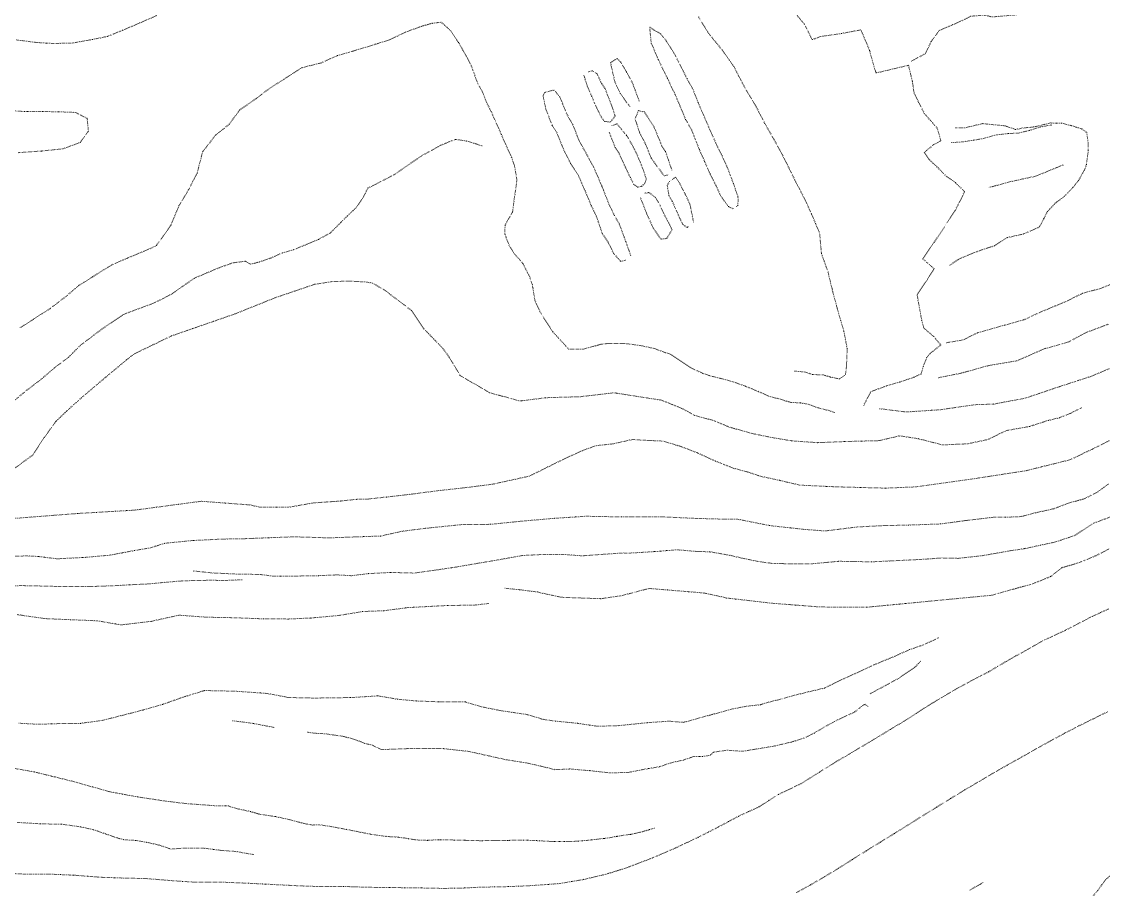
# Model space of a CAD drawing. Extents: x 682410 to 689460, y 7661803 to 7669124.
# Drawn here: x 686009.6 to 686323.7, y 7665543 to 7665794.9 of the extents above; entities that cross this region are included whole.
import ezdxf

# ---------------------------------------------------------------- set-up
doc = ezdxf.new("R2010")
doc.units = 0
doc.header["$MEASUREMENT"] = 0
doc.linetypes.add('DOT', pattern=[0.25, 0, -0.25])
doc.layers.add('02 TOE_Line', color=1, linetype='DOT', lineweight=20)

msp = doc.modelspace()

# ---------------------------------------------------------------- linework, layer by layer
at = {"layer": '02 TOE_Line'}
for points in [[(686254.09, 7665683.51, 4000.14), (686256.21, 7665687.5, 3999.63), (686260.68, 7665689.13, 3996.78), (686264.55, 7665690.27, 3994.17), (686268.77, 7665691.7, 3991.35), (686270.78, 7665692.62, 3989.93), (686271.42, 7665694.9, 3989.49), (686272.41, 7665697.39, 3988.8), (686273.43, 7665698.63, 3988.07), (686276.5, 7665701.04, 3985.8), (686274.43, 7665703.48, 3987.05), (686271.53, 7665705.97, 3988.89), (686270.94, 7665708.23, 3989.02), (686269.88, 7665714.05, 3989.02), (686269.62, 7665715.73, 3989.03), (686272.69, 7665720.22, 3986.35), (686274.53, 7665723.16, 3984.64), (686271.28, 7665726.03, 3986.43), (686274.6, 7665730.91, 3983.2), (686277.54, 7665735.28, 3980.2), (686280.65, 7665740.09, 3977), (686282.44, 7665743.5, 3974.93), (686283.38, 7665745.61, 3973.76), (686280.71, 7665748.16, 3974.37), (686277.99, 7665750.09, 3975.52), (686275.71, 7665752.42, 3976.33), (686273.09, 7665754.87, 3977.21), (686271.67, 7665756.95, 3977.57), (686274.48, 7665759.22, 3974.98), (686276.5, 7665760.33, 3973.64), (686275.43, 7665763.99, 3973.17), (686271.68, 7665768.27, 3974.43), (686270.02, 7665771.54, 3974.27), (686268.72, 7665774.2, 3973.98), (686268.24, 7665777.5, 3973.58), (686267.11, 7665782.22, 3972.98), (686257.69, 7665779.99, 3980.04), (686256.73, 7665783.05, 3980.03), (686255.82, 7665786.53, 3980.01), (686253.29, 7665792.51, 3979.94), (686247.66, 7665791.45, 3983.8), (686241.63, 7665790.61, 3987.99), (686239.14, 7665789.66, 3990.02), (686236.88, 7665794.18, 3989.95), (686231.54, 7665800.48, 3989.96)], [(686325.27, 7665800.35, 3973.48), (686321.11, 7665800.9, 3974.35), (686318.79, 7665800.83, 3974.53), (686313.62, 7665800.79, 3974.71), (686309.63, 7665799.84, 3974.12), (686306.51, 7665798.03, 3973.72), (686302.27, 7665797.41, 3973.59), (686297.66, 7665796.82, 3973.54), (686291.4, 7665796.25, 3973.12), (686289.18, 7665796.82, 3973.3), (686285.21, 7665796.46, 3973.6), (686282.66, 7665795.19, 3973.67), (686279.87, 7665793.97, 3973.63), (686276.04, 7665792.32, 3973.99), (686273.68, 7665789.09, 3972.99), (686272, 7665785.61, 3972.72), (686267.9, 7665783.38, 3972.89)], [(686008, 7665789.6, 3986.52), (686013.97, 7665788.84, 3987.1), (686018.89, 7665788.55, 3987.49), (686024.44, 7665788.7, 3987.92), (686030.2, 7665789.73, 3988.56), (686034.54, 7665790.61, 3989.24), (686039.01, 7665792.44, 3989.75), (686043.96, 7665794.54, 3990.28), (686048.99, 7665796.75, 3991.12)], [(686233.89, 7665693.47, 4001.99), (686237.13, 7665693.16, 4002.17), (686239.21, 7665692.45, 4002.16), (686242.36, 7665692.35, 4002.26), (686244.47, 7665691.71, 4002.2), (686247.1, 7665691.18, 4002.14), (686248.8, 7665692.33, 4002.16), (686249.1, 7665694.87, 4002.4), (686249.3, 7665700.01, 4002.43), (686248.34, 7665705, 4002.27), (686247.39, 7665708.26, 4002.2), (686246.45, 7665711.52, 4002.13), (686244.91, 7665717.31, 4002.18), (686243.75, 7665722.18, 4002.1), (686241.83, 7665727.57, 4001.88), (686241.29, 7665733.53, 4001.69), (686240.11, 7665736.33, 4001.71), (686238.93, 7665739.13, 4001.73), (686236.88, 7665743.55, 4001.56), (686234.17, 7665748.79, 4001.45), (686232.41, 7665752.36, 4001.38), (686230.65, 7665755.92, 4001.32), (686228.06, 7665760.68, 4001.35), (686225.32, 7665765.43, 4001.33), (686222.91, 7665770.15, 4001.15), (686221.13, 7665773.14, 4001.12), (686219.36, 7665776.13, 4001.08), (686217.88, 7665778.99, 4001.02), (686216.4, 7665781.85, 4000.95), (686213.19, 7665786.42, 4000.93), (686211.16, 7665788.91, 4000.83), (686209.12, 7665791.41, 4000.73), (686206.09, 7665796.34, 4000.55)], [(686245.67, 7665681.39, 4004.92), (686244.08, 7665681.98, 4004.82), (686240.87, 7665682.76, 4004.66), (686237.93, 7665683.87, 4004.14), (686235.7, 7665684.21, 4003.76), (686232.92, 7665684.38, 4003.21), (686228.94, 7665685.53, 4002.72), (686226.57, 7665686.16, 4002.15), (686223.42, 7665687.55, 4001.7), (686219.82, 7665689.04, 4001.78), (686216.21, 7665690.33, 4001.55), (686212.22, 7665691.42, 4001.61), (686209.8, 7665691.99, 4001.49), (686207.3, 7665692.81, 4001.32), (686203.92, 7665694.4, 4001.35), (686197.8, 7665698.45, 4000.94), (686196.62, 7665698.77, 4000.99), (686193.3, 7665700.01, 4000.92), (686189.35, 7665700.85, 4000.9), (686185.2, 7665701.41, 4000.75), (686179.79, 7665701.46, 4000.7), (686177.77, 7665701.22, 4000.56), (686172.78, 7665699.85, 4000.71), (686168.41, 7665699.84, 4000.83), (686163.77, 7665704.93, 4000.92), (686160.17, 7665710.56, 4000.9), (686158.65, 7665713.87, 4001.13), (686157.89, 7665718.47, 4000.93), (686157.1, 7665720.87, 4000.76), (686155.13, 7665724.7, 4000.74), (686152.62, 7665727.58, 4000.89), (686151.13, 7665730.04, 4000.86), (686149.91, 7665733.17, 4000.61), (686149.96, 7665735.84, 4000.54), (686152.16, 7665739.69, 4000.62), (686152.63, 7665743.47, 4000.38), (686153.05, 7665746.27, 4000.3), (686153.41, 7665749, 4000.39), (686152.71, 7665753, 4000.13), (686151.82, 7665755.6, 4000.32), (686150.06, 7665759.44, 4000.22), (686148.88, 7665762.15, 4000.02), (686147.11, 7665766.15, 3999.93), (686145.94, 7665768.79, 3999.79), (686144.63, 7665771.36, 3999.81), (686143.23, 7665774.9, 3999.8), (686141.97, 7665777.08, 3999.76), (686140.33, 7665781.67, 3999.51), (686139.15, 7665784.07, 3999.35), (686137.74, 7665786.59, 3999.27), (686136.45, 7665788.87, 3999.03), (686134.32, 7665792.09, 3998.74), (686133.28, 7665793.09, 3998.61), (686131.44, 7665794.73, 3998.44), (686128.77, 7665794.41, 3998.29), (686125.56, 7665793.49, 3998.22), (686121.13, 7665791.87, 3997.77), (686116.26, 7665789.55, 3997.37), (686110.31, 7665787.72, 3996.78), (686105.47, 7665786.24, 3996.2), (686101.32, 7665785.05, 3995.71), (686096.47, 7665782.89, 3995.13), (686090.94, 7665781.52, 3994.51), (686085.88, 7665778.27, 3993.68), (686081.44, 7665775.41, 3993.42), (686077.65, 7665772.56, 3993.18), (686072.84, 7665769.19, 3992.64), (686069.83, 7665765.07, 3992.3), (686065.91, 7665761.96, 3991.85), (686062.14, 7665757.08, 3991.14), (686060.56, 7665750.93, 3991.06), (686058.02, 7665746.03, 3990.75), (686055.25, 7665741.39, 3990.42), (686052.92, 7665735.77, 3990.51), (686048.74, 7665729.92, 3990.33), (686047.52, 7665729.27, 3990.35), (686040.36, 7665726.28, 3990.27), (686035.67, 7665724.24, 3990.16), (686030.18, 7665720.81, 3990.12), (686026.06, 7665718.22, 3990.07), (686022.49, 7665715.14, 3990.09), (686017.84, 7665711.6, 3990.2), (686013.07, 7665708.51, 3990.14), (686009.08, 7665706.01, 3990.16)], [(686216.19, 7665740.58, 4001.4), (686214.82, 7665741.2, 4001.52), (686212.71, 7665744.09, 4001.39), (686211.17, 7665747.4, 4001.38), (686209.49, 7665750.68, 4001.38), (686207.88, 7665754.39, 4001.27), (686206.38, 7665757.74, 4001.31), (686204.18, 7665763.36, 4001.09), (686202.38, 7665766.52, 4001.05), (686200.75, 7665770.46, 4000.97), (686199.27, 7665773.88, 4000.82), (686197.1, 7665778.47, 4000.83), (686194.37, 7665784.03, 4000.75), (686192.76, 7665787.92, 4000.65), (686192.41, 7665788.68, 4000.63), (686192.07, 7665791.93, 4000.56), (686192, 7665793.33, 4000.55), (686193.29, 7665792.38, 4000.5), (686195.01, 7665791.49, 4000.61), (686196.84, 7665789.24, 4000.69), (686199.05, 7665785.68, 4000.78), (686200.98, 7665781.97, 4000.89), (686202.84, 7665778.25, 4000.97), (686204.56, 7665775.15, 4001.05), (686205.99, 7665771.46, 4001.2), (686208.23, 7665766.27, 4001.14), (686209.9, 7665762.49, 4001.2), (686211.52, 7665758.84, 4001.23), (686213, 7665755.92, 4001.43), (686214.5, 7665752.61, 4001.57), (686216.35, 7665747.67, 4001.46), (686217.69, 7665743.71, 4001.46), (686217.54, 7665741.48, 4001.39), (686217.1, 7665741.1, 4001.49)], [(686186.21, 7665770.28, 4000.52), (686185.12, 7665771.64, 4000.62), (686183.33, 7665774.16, 4000.52), (686181.84, 7665777.45, 4000.45), (686180.57, 7665782.98, 4000.29), (686182.51, 7665784.17, 4000.48), (686183.58, 7665783.11, 4000.46), (686185.26, 7665780.19, 4000.56), (686186.93, 7665777.16, 4000.6), (686188.96, 7665771.71, 4000.74)], [(686174.16, 7665780.33, 4000.3), (686175.29, 7665780.61, 4000.44), (686176.59, 7665779.85, 4000.44), (686178.07, 7665776.81, 4000.34), (686178.99, 7665775.5, 4000.62), (686180.98, 7665770.37, 4000.54), (686181.92, 7665767.53, 4000.7), (686181.08, 7665766.39, 4000.53), (686180.47, 7665765.76, 4000.72), (686178.87, 7665765.95, 4000.74), (686178.1, 7665766.84, 4000.78), (686176.42, 7665770.15, 4000.6), (686175.13, 7665773.22, 4000.49), (686173.82, 7665776.22, 4000.24), (686172.85, 7665779.32, 4000.4)], [(686186.45, 7665727.04, 4001.08), (686184.99, 7665731.12, 4001.19), (686183.18, 7665736.07, 4001.19), (686181.67, 7665738.69, 4001.06), (686180.03, 7665742.17, 4000.95), (686178.03, 7665747.28, 4000.98), (686175.78, 7665752.43, 4001.21), (686173.67, 7665756.38, 4000.82), (686171.49, 7665760.26, 4000.76), (686169.64, 7665764.99, 4000.6), (686167.9, 7665768.02, 4000.55), (686165.96, 7665772.85, 4000.42), (686164.23, 7665775.04, 4000.44), (686161.48, 7665774.37, 4000.39), (686161.01, 7665773.31, 4000.38), (686161.8, 7665769.52, 4000.52), (686163.64, 7665764.78, 4000.7), (686165.03, 7665762.6, 4000.55), (686167.03, 7665757.61, 4000.63), (686168.99, 7665753.75, 4000.65), (686171.35, 7665750.03, 4000.83), (686173.18, 7665745.8, 4000.82), (686175.01, 7665741.46, 4000.86), (686176.46, 7665738.43, 4000.91), (686178.24, 7665733.28, 4001.01), (686179.88, 7665730.92, 4001), (686181.45, 7665727.68, 4001), (686183.53, 7665725.29, 4001.11), (686185.01, 7665725.7, 4000.99)], [(686008.66, 7665756.86, 3989.95), (686015.35, 7665757.34, 3990.01), (686021.52, 7665757.96, 3989.97), (686026.6, 7665759.82, 3990.17), (686028.99, 7665763.14, 3989.7), (686028.62, 7665766.8, 3989.19), (686025.23, 7665768.54, 3988.57), (686020.35, 7665768.72, 3988.21), (686015.55, 7665768.81, 3987.81), (686010.4, 7665768.81, 3987.45), (686004.89, 7665769.16, 3987.13)], [(686198.39, 7665751.8, 4001.11), (686196.55, 7665757.19, 4001.08), (686195.56, 7665758.65, 4000.97), (686193.26, 7665764.25, 4001.01), (686191.61, 7665766.84, 4000.86), (686190.41, 7665768.67, 4000.83), (686188.67, 7665769.06, 4000.68), (686188.28, 7665767.99, 4000.67), (686187.72, 7665766.67, 4000.73), (686189.09, 7665762.52, 4000.84), (686190.76, 7665759.34, 4000.88), (686192.38, 7665755.29, 4001.07), (686193.45, 7665753.82, 4000.88), (686196.14, 7665750.15, 4001.2), (686197.54, 7665750.43, 4001.01)], [(686180.99, 7665764.74, 4000.61), (686182.44, 7665765.21, 4000.6), (686185.27, 7665761.84, 4000.84), (686186.76, 7665759.29, 4000.86), (686188.32, 7665756.24, 4000.87), (686190.02, 7665752.06, 4000.98), (686190.98, 7665749.18, 4001.06), (686190.56, 7665747.96, 4001.1), (686189.62, 7665747.08, 4001.01), (686188.51, 7665746.86, 4001.13), (686187.35, 7665747.65, 4001.17), (686186.29, 7665749.71, 4000.98), (686184.91, 7665752.61, 4000.98), (686182.96, 7665756.84, 4000.78), (686181.94, 7665758.4, 4000.92), (686180.18, 7665762.8, 4000.84)], [(686280.73, 7665764.03, 3973.57), (686283.48, 7665764.08, 3973.53), (686288.67, 7665765.29, 3973.87), (686295.14, 7665764.65, 3974.32), (686298.21, 7665763.58, 3974.66), (686300.3, 7665764.02, 3974.83), (686303.54, 7665764.32, 3974.98), (686308.28, 7665765.48, 3975.19), (686311.65, 7665765.42, 3975.58), (686314.57, 7665764.65, 3976.19), (686317.45, 7665763.74, 3976.92), (686318.86, 7665762.71, 3977.3), (686319.32, 7665759.32, 3977.46), (686319.29, 7665757.38, 3977.92), (686318.77, 7665753.38, 3978.81), (686318.13, 7665751.68, 3979.03), (686316.46, 7665748.76, 3979.16), (686314.81, 7665746.72, 3979.46), (686312.19, 7665743.98, 3980.04), (686309.95, 7665742.41, 3980.77), (686307.39, 7665739.72, 3980.88), (686306.38, 7665737.65, 3981.08), (686305.08, 7665735.24, 3980.97), (686300.4, 7665733.22, 3981.64), (686295.71, 7665732.19, 3982.9), (686292.05, 7665729.81, 3982.95), (686288.68, 7665728.76, 3983.35), (686284.86, 7665727.32, 3983.73), (686281.49, 7665725.84, 3983.89), (686278.9, 7665724.02, 3984.17)], [(686279.61, 7665759.78, 3973.58), (686282.76, 7665759.98, 3973.89), (686286.03, 7665760.49, 3974.15), (686288.81, 7665760.96, 3974.29), (686292.6, 7665762.03, 3974.54), (686296.23, 7665762.42, 3974.71), (686299.01, 7665762.54, 3974.86), (686302.28, 7665763.33, 3975.03), (686305.44, 7665764.34, 3975.17), (686308.64, 7665764.9, 3975.31)], [(686005.38, 7665683.08, 4000.31), (686010.03, 7665687.07, 4000.17), (686015.02, 7665690.89, 4000.19), (686019.19, 7665694.43, 4000.22), (686023.26, 7665697.53, 4000.24), (686026.69, 7665700.96, 4000.26), (686032.63, 7665705.45, 4000.29), (686035.58, 7665707.49, 4000.34), (686039.11, 7665709.84, 4000.4), (686041.33, 7665710.74, 4000.32), (686047.88, 7665713.14, 4000.33), (686053.16, 7665715.8, 4000.41), (686056.46, 7665718.11, 4000.29), (686059.76, 7665720.42, 4000.18), (686063.35, 7665721.94, 4000.14), (686066.94, 7665723.47, 4000.11), (686070.98, 7665724.88, 4000.09), (686074.59, 7665725.36, 4000.11), (686076.09, 7665724.46, 4000), (686078.69, 7665725.15, 4000.09), (686081.93, 7665726.27, 3999.98), (686085.36, 7665727.79, 3999.85), (686088.65, 7665728.72, 3999.92), (686093.06, 7665730.54, 3999.93), (686095.8, 7665731.66, 3999.9), (686099.23, 7665733.57, 4000.01), (686102.27, 7665736.6, 4000.02), (686104.37, 7665738.68, 4000.12), (686106.7, 7665740.86, 4000.15), (686108.57, 7665743.48, 4000.09), (686110.12, 7665746.57, 4000.05), (686113.21, 7665748.1, 4000), (686118.3, 7665750.77, 4000.11), (686120.83, 7665752.63, 3999.88), (686125.72, 7665755.93, 4000.15), (686131.28, 7665759.01, 4000.17), (686135.55, 7665760.73, 4000), (686138.9, 7665760.22, 4000.6), (686143.27, 7665758.86, 4000.57)], [(686312.03, 7665753.3, 3976.7), (686304.04, 7665750.04, 3975.97), (686296.86, 7665748.47, 3975.29), (686290.43, 7665746.74, 3974.59)], [(686204.68, 7665736.73, 4001.32), (686203.68, 7665741.79, 4001.37), (686202.22, 7665744.92, 4001.21), (686200.56, 7665748.14, 4001.17), (686199.47, 7665749.73, 4001.14), (686197.66, 7665748.44, 4001.13), (686197.05, 7665747.38, 4001.18), (686197.55, 7665744.38, 4001.15), (686198.56, 7665742.65, 4001.06), (686200.76, 7665737.65, 4001.35), (686201.64, 7665735.99, 4001.32), (686202.94, 7665735.03, 4001.44), (686203.16, 7665735.56, 4001.68)], [(686190.5, 7665745.08, 4001.01), (686191.73, 7665745.3, 4001.23), (686193.63, 7665743.86, 4001.01), (686194.88, 7665741.72, 4001.18), (686196.21, 7665738.84, 4001.2), (686197.7, 7665736.1, 4001.23), (686198.44, 7665734.51, 4001.37), (686196.9, 7665731.93, 4001.24), (686195.21, 7665731.78, 4001.25), (686194.02, 7665733.5, 4001.27), (686193.08, 7665734.76, 4001.35), (686190.99, 7665739.42, 4001.29), (686189.2, 7665743.97, 4001.08)], [(686006.88, 7665664.76, 4010.61), (686012.87, 7665669.1, 4010.61), (686016.18, 7665674.22, 4010.58), (686019.51, 7665678.8, 4010.5), (686022.61, 7665681.8, 4010.24), (686027.01, 7665685.74, 4010.29), (686034.02, 7665691.69, 4010.41), (686040.06, 7665696.72, 4010.47), (686042.23, 7665698.42, 4010.99), (686047.68, 7665701.05, 4010.74), (686053.14, 7665703.67, 4010.49), (686059.3, 7665705.81, 4010.52), (686065.45, 7665707.94, 4010.55), (686071.61, 7665710.08, 4010.59), (686077.46, 7665712.43, 4010.47), (686083.31, 7665714.78, 4010.36), (686088.99, 7665716.71, 4010.18), (686094.68, 7665718.64, 4010), (686099.6, 7665719.41, 4010.2), (686104.72, 7665719.59, 4010.26), (686109.63, 7665719.3, 4010.38), (686111.53, 7665718.98, 4010.42), (686115.17, 7665716.82, 4010.37), (686118.98, 7665713.93, 4010.43), (686122.79, 7665711.05, 4010.49), (686126.4, 7665705.71, 4010.17), (686131.8, 7665700.15, 4010.18), (686133.74, 7665697.52, 4009.99), (686136.93, 7665692.14, 4010.01), (686141.24, 7665689.64, 4010.03), (686145.55, 7665687.15, 4010.04), (686149.95, 7665685.96, 4010.2), (686154.34, 7665684.77, 4010.36), (686161.81, 7665685.72, 4010.34), (686166.77, 7665685.87, 4010.36), (686171.73, 7665686.01, 4010.38), (686176.66, 7665686.58, 4010.43), (686181.58, 7665687.16, 4010.47), (686188.47, 7665686.08, 4010.41), (686195.36, 7665685.01, 4010.35), (686201.27, 7665682.64, 4010.39), (686205.11, 7665680.55, 4010.09), (686210.34, 7665679.15, 4010.37), (686215.24, 7665677.13, 4010.41), (686221.7, 7665675.34, 4010.34), (686227.18, 7665674.21, 4010.44), (686233.21, 7665673.2, 4010.35), (686240.65, 7665672.67, 4010.44), (686248.5, 7665672.99, 4010), (686253.53, 7665673.13, 4010), (686258.55, 7665673.26, 4009.99), (686264.59, 7665674.66, 4010.15), (686269.98, 7665673.81, 4010.15), (686277.05, 7665672.02, 4010.19), (686284.3, 7665672.34, 4010.22), (686290.11, 7665673.58, 4010.32), (686295.5, 7665676.18, 4010.27), (686302.21, 7665677.37, 4010.68), (686307.76, 7665679.15, 4010.74), (686310.92, 7665679.91, 4010.64), (686314.13, 7665681.17, 4010.57), (686317.34, 7665682.83, 4010.54)], [(686278.02, 7665701.67, 3985.32), (686282.93, 7665702.49, 3984.98), (686287.13, 7665704.55, 3984.5), (686295.04, 7665706.79, 3983.78), (686300.58, 7665708.33, 3983.37), (686306.04, 7665710.84, 3982.86), (686312.84, 7665713.65, 3982.23), (686317.73, 7665716.08, 3981.68), (686323.12, 7665717.5, 3981.34), (686328.12, 7665719.68, 3981.01)], [(686362.83, 7665714.36, 4000.73), (686356.39, 7665708.93, 4000.86), (686347.94, 7665703.67, 4000.71), (686339.16, 7665699.77, 4000.6), (686327.98, 7665695.22, 4000.48), (686319.93, 7665691.86, 4000.28), (686310.89, 7665688.93, 4000.14), (686300.96, 7665685.57, 4000.15), (686291.81, 7665683.87, 4000.25), (686286.43, 7665683.7, 4000.14), (686276.28, 7665682.23, 4000.12), (686266.42, 7665681.58, 4000.26), (686258.65, 7665682.54, 4000.21)], [(686275.69, 7665691.51, 3989.93), (686282.17, 7665692.8, 3989.94), (686290.49, 7665695.08, 3989.95), (686298.61, 7665696.45, 3989.97), (686306.57, 7665699.94, 3989.98), (686313.57, 7665701.89, 3990.12), (686318.47, 7665704.57, 3990.01), (686325.12, 7665707.06, 3990.07)], [(686005.39, 7665650.52, 4020.39), (686012.22, 7665651.06, 4020.34), (686019.06, 7665651.59, 4020.28), (686025.9, 7665652.12, 4020.22), (686031.37, 7665652.44, 4020.19), (686036.85, 7665652.76, 4020.17), (686042.32, 7665653.08, 4020.14), (686048.8, 7665653.94, 4020.2), (686055.28, 7665654.8, 4020.26), (686061.76, 7665655.66, 4020.32), (686068.82, 7665655.13, 4020.23), (686075.88, 7665654.59, 4020.14), (686079, 7665653.91, 4020.15), (686087.11, 7665653.92, 4020.61), (686094.26, 7665655.18, 4020.33), (686102.17, 7665655.73, 4020.44), (686106.88, 7665656.23, 4020.42), (686110.18, 7665656.31, 4020.38), (686115.56, 7665656.9, 4020.29), (686120.94, 7665657.49, 4020.2), (686125.79, 7665658.12, 4020.16), (686130.64, 7665658.75, 4020.12), (686137.76, 7665659.53, 4020.17), (686146.26, 7665660.59, 4019.98), (686156.98, 7665662.95, 4020.03), (686162.43, 7665665.63, 4020.06), (686167.75, 7665668.27, 4020.08), (686172.34, 7665670.33, 4020.1), (686176.28, 7665671.79, 4020), (686181.43, 7665672.35, 4019.86), (686186.89, 7665673.6, 4019.9), (686191.19, 7665673.33, 4019.94), (686195.79, 7665673.14, 4019.97), (686201.19, 7665671.5, 4020), (686205.84, 7665669.71, 4019.98), (686211.1, 7665667.31, 4019.95), (686216.31, 7665665.24, 4019.92), (686220.58, 7665664.11, 4019.9), (686224.06, 7665662.93, 4020.26), (686229.63, 7665661.74, 4020.29), (686235.5, 7665660.35, 4020.61), (686240.8, 7665660.1, 4020.52), (686246.11, 7665659.85, 4020.43), (686253.25, 7665659.66, 4020.66), (686260.39, 7665659.48, 4020.88), (686264.73, 7665659.65, 4020.45), (686269.07, 7665659.83, 4020.03), (686274.96, 7665660.65, 4019.99), (686280.84, 7665661.47, 4019.95), (686286.73, 7665662.3, 4019.91), (686293.99, 7665663.42, 4020.14), (686301.26, 7665664.54, 4020.38), (686307.71, 7665666.14, 4020.36), (686314.15, 7665667.75, 4020.34), (686320.51, 7665670.83, 4020.53), (686328.28, 7665674.63, 4021.2)], [(686007.33, 7665639.68, 4030.35), (686010.94, 7665639.81, 4030.34), (686014.45, 7665639.63, 4030.32), (686019.88, 7665638.95, 4030.3), (686028.02, 7665639.38, 4030.26), (686035.05, 7665639.99, 4030.23), (686042.41, 7665641.37, 4030.2), (686046.94, 7665642.13, 4030.18), (686051.21, 7665643.47, 4030.16), (686059.1, 7665644.26, 4030.26), (686068.09, 7665644.69, 4030.36), (686074.23, 7665644.79, 4030.36), (686083.33, 7665645.15, 4030.21), (686088.67, 7665645.34, 4030.12), (686097.15, 7665645.09, 4030.28), (686099.58, 7665645.06, 4030.87), (686106.71, 7665645.32, 4030.57), (686113.84, 7665645.57, 4030.27), (686120.24, 7665646.98, 4030.38), (686126.89, 7665647.81, 4030.48), (686137.45, 7665648.9, 4030.39), (686145.73, 7665648.97, 4030.59), (686154.81, 7665649.89, 4030.58), (686164.43, 7665650.72, 4030.58), (686173.49, 7665651.31, 4030.42), (686183.79, 7665651.12, 4030.23), (686195.59, 7665651.14, 4030.19), (686205.61, 7665650.68, 4030.5), (686214.27, 7665650.45, 4030.84), (686217.4, 7665650.47, 4030.75), (686226.88, 7665648.59, 4030.77), (686236.61, 7665647.52, 4030.96), (686242.88, 7665647.04, 4030.89), (686252.33, 7665648.21, 4030.92), (686259.29, 7665648.57, 4030.82), (686267.1, 7665648.76, 4030.86), (686276.41, 7665649.07, 4030.71), (686283.81, 7665650.08, 4030.73), (686291.7, 7665651, 4030.74), (686295.27, 7665651.02, 4030.75), (686299.68, 7665651.2, 4030.75), (686304.45, 7665652.43, 4030.76), (686309.3, 7665653.49, 4030.77), (686313.44, 7665655.08, 4030.77), (686318.21, 7665656.4, 4030.78), (686322, 7665658.34, 4030.79), (686325.14, 7665660.67, 4030.79)], [(686059.54, 7665635.42, 4037.76), (686065.11, 7665634.84, 4038.15), (686072.11, 7665634.53, 4038.68), (686078.84, 7665634.41, 4039.19), (686082.96, 7665633.87, 4039.26), (686088.33, 7665633.93, 4039.34), (686095.81, 7665634.06, 4039.45), (686101.21, 7665634.29, 4039.52), (686105.32, 7665634.05, 4039.58), (686110.35, 7665634.66, 4039.64), (686116.78, 7665635, 4039.72), (686123.49, 7665634.82, 4039.79), (686130.21, 7665635.73, 4039.85), (686135.43, 7665636.52, 4039.9), (686142.2, 7665637.67, 4039.96), (686148.18, 7665638.69, 4040.01), (686155.05, 7665639.92, 4040.08), (686160.66, 7665640.2, 4040.16), (686166.58, 7665640.25, 4040.25), (686172.25, 7665639.82, 4040.35), (686184.16, 7665640.65, 4040.31), (686185.27, 7665640.56, 4040.18), (686194, 7665641.09, 4040.25), (686199.91, 7665641.58, 4040.32), (686205.71, 7665641.08, 4040.26), (686209.4, 7665641, 4040.2), (686215.25, 7665639.97, 4040.39), (686218.81, 7665639.15, 4040.14), (686222.61, 7665638.36, 4040.07), (686224.93, 7665637.96, 4039.99), (686228.13, 7665637.56, 4039.95), (686230.38, 7665637.55, 4040.12), (686234.61, 7665637.52, 4040.05), (686238.83, 7665637.49, 4039.97), (686242.87, 7665637.87, 4040.02), (686246.91, 7665638.24, 4040.08), (686251.68, 7665638.16, 4040.2), (686256.46, 7665638.08, 4040.33), (686261.74, 7665638.34, 4040.49), (686267.03, 7665638.59, 4040.65), (686272.24, 7665638.87, 4040.6), (686276.78, 7665639.2, 4040.57), (686281.51, 7665639.09, 4040.54), (686288.83, 7665639.91, 4040.46), (686296.92, 7665641.34, 4040.53), (686300.85, 7665641.91, 4040.55), (686305.44, 7665642.91, 4040.58), (686309.46, 7665643.75, 4040.7), (686315.41, 7665645.73, 4040.86), (686320.83, 7665649.28, 4040.75), (686327.86, 7665651.92, 4040.61)], [(686149.93, 7665630.42, 4048.67), (686154.64, 7665629.93, 4049), (686159.24, 7665629.33, 4049.37), (686166.26, 7665627.79, 4050.04), (686172.02, 7665627.58, 4050.53), (686177.78, 7665627.38, 4051.02), (686183.58, 7665628.21, 4050.92), (686187.69, 7665629.28, 4050.83), (686191.8, 7665630.35, 4050.74), (686197.14, 7665629.91, 4050.53), (686202.48, 7665629.47, 4050.32), (686207.81, 7665629.03, 4050.11), (686214.39, 7665627.57, 4050.36), (686220.96, 7665626.81, 4050.35), (686227.52, 7665626.05, 4050.34), (686234.44, 7665625.52, 4050.32), (686241.36, 7665624.98, 4050.34), (686248.12, 7665624.93, 4050.48), (686254.88, 7665624.89, 4050.62), (686260.96, 7665625.47, 4050.6), (686267.04, 7665626.05, 4050.57), (686273.12, 7665626.64, 4050.55), (686279.2, 7665627.22, 4050.52), (686285.28, 7665627.8, 4050.5), (686291.36, 7665628.38, 4050.47), (686297.72, 7665630.18, 4050.62), (686303.36, 7665631.77, 4050.52), (686308.43, 7665633.83, 4050.41), (686311.62, 7665636.36, 4050.33), (686316.71, 7665637.86, 4050.33), (686321.47, 7665639.84, 4050.33), (686326.34, 7665642.33, 4050.32)], [(686005.72, 7665631.14, 4039.47), (686010.04, 7665631.17, 4039.59), (686014.7, 7665631.07, 4039.71), (686019.51, 7665630.95, 4039.75), (686024.4, 7665630.91, 4039.81), (686029.51, 7665630.91, 4039.8), (686033.56, 7665631.04, 4039.83), (686037.72, 7665631.21, 4039.83), (686041.94, 7665631.46, 4039.85), (686046.32, 7665631.66, 4039.97), (686050.85, 7665632.09, 4039.98), (686055.3, 7665632.48, 4040.11), (686059.82, 7665632.68, 4040.3), (686064.38, 7665632.72, 4040.51), (686069.02, 7665632.69, 4040.75), (686073.64, 7665632.88, 4041.08)], [(686325.19, 7665624.39, 4057.65), (686322.79, 7665623.3, 4057.96), (686320.39, 7665622.21, 4058.28), (686316.54, 7665620.21, 4058.64), (686312.69, 7665618.22, 4059), (686309.57, 7665616.78, 4059.25), (686306.45, 7665615.34, 4059.5), (686303.78, 7665613.83, 4059.91), (686301.1, 7665612.33, 4060.32), (686298.29, 7665610.75, 4060.57), (686295.48, 7665609.18, 4060.83), (686292.89, 7665607.64, 4061.06), (686290.29, 7665606.1, 4061.29), (686287.86, 7665604.86, 4061.57), (686285.43, 7665603.62, 4061.86), (686281.15, 7665601.26, 4062.37), (686278.8, 7665599.89, 4062.59), (686276.44, 7665598.52, 4062.8), (686274.11, 7665597.1, 4062.97), (686271.77, 7665595.68, 4063.15), (686269.32, 7665594.07, 4063.4), (686266.86, 7665592.46, 4063.64), (686264.34, 7665590.94, 4064.04), (686261.82, 7665589.41, 4064.43), (686258.77, 7665587.57, 4064.77), (686255.72, 7665585.73, 4065.11), (686252.4, 7665583.76, 4065.35), (686249.08, 7665581.79, 4065.6), (686246.29, 7665580.18, 4066.14), (686243.75, 7665578.58, 4066.3), (686241.22, 7665576.99, 4066.46), (686238.59, 7665575.36, 4066.8), (686235.97, 7665573.72, 4067.14), (686232.64, 7665572.13, 4067.3), (686229.31, 7665570.54, 4067.47), (686226.48, 7665568.73, 4067.82), (686223.66, 7665566.92, 4068.16), (686220.68, 7665565.56, 4068.42), (686217.7, 7665564.19, 4068.68), (686214.83, 7665562.67, 4068.98), (686211.97, 7665561.14, 4069.27), (686209.01, 7665559.63, 4069.48), (686206.06, 7665558.12, 4069.68), (686202.77, 7665556.58, 4069.87), (686199.49, 7665555.03, 4070.05), (686196.07, 7665553.55, 4070.36), (686192.65, 7665552.08, 4070.67), (686188.8, 7665550.61, 4071.04), (686184.95, 7665549.15, 4071.42), (686182.14, 7665548.28, 4071.81), (686179.33, 7665547.41, 4072.19), (686176.04, 7665546.64, 4072.28), (686172.76, 7665545.86, 4072.37), (686169.26, 7665545.27, 4072.85), (686165.77, 7665544.68, 4073.33), (686161.31, 7665544.36, 4073.67), (686156.85, 7665544.04, 4074.01), (686153.87, 7665543.91, 4074.42), (686150.88, 7665543.79, 4074.83), (686146.89, 7665543.71, 4075.16), (686142.9, 7665543.63, 4075.48), (686138.22, 7665543.4, 4075.88), (686135.15, 7665543.33, 4076.2), (686132.07, 7665543.27, 4076.53), (686128.2, 7665543.35, 4076.88), (686124.32, 7665543.43, 4077.23), (686120.74, 7665543.48, 4077.52), (686117.16, 7665543.52, 4077.82), (686113.42, 7665543.56, 4078.21), (686109.68, 7665543.61, 4078.61), (686106.32, 7665543.73, 4079.04), (686102.96, 7665543.85, 4079.46), (686099.19, 7665543.84, 4079.84), (686095.43, 7665543.83, 4080.22), (686090.54, 7665544.01, 4080.75), (686087.07, 7665544.18, 4081.06), (686083.6, 7665544.35, 4081.36), (686079.52, 7665544.56, 4081.85), (686075.44, 7665544.77, 4082.33), (686071.58, 7665544.93, 4082.78), (686067.72, 7665545.09, 4083.23), (686063.65, 7665545.09, 4083.71), (686059.58, 7665545.09, 4084.18), (686056.28, 7665545.32, 4084.46), (686052.97, 7665545.55, 4084.74), (686049.14, 7665545.86, 4085.16), (686045.31, 7665546.16, 4085.57), (686040.46, 7665546.23, 4086.06), (686036.6, 7665546.37, 4086.44), (686032.74, 7665546.5, 4086.83), (686028.68, 7665546.81, 4087.19), (686024.61, 7665547.12, 4087.55), (686020.89, 7665547.28, 4087.98), (686017.17, 7665547.45, 4088.42), (686013.61, 7665547.45, 4088.73), (686010.04, 7665547.45, 4089.04), (686007.18, 7665547.59, 4089.34)], [(686008.37, 7665622.75, 4049.91), (686016.33, 7665621.6, 4049.93), (686023.89, 7665621.27, 4050.14), (686031.63, 7665620.96, 4050.03), (686038.45, 7665619.77, 4050.1), (686047.17, 7665620.8, 4050.64), (686055.31, 7665622.59, 4050.24), (686063.21, 7665622.01, 4050.12), (686071.32, 7665621.85, 4050.34), (686079.91, 7665621.52, 4050.21), (686087.03, 7665621.48, 4050.23), (686093.55, 7665621.77, 4050.34), (686101.53, 7665622.48, 4050.17), (686108.61, 7665623.65, 4050.09), (686114.74, 7665623.88, 4050.25), (686121.19, 7665624.72, 4050.22), (686121.23, 7665624.76, 4050.22), (686133.22, 7665625.41, 4050.36), (686141, 7665625.5, 4051.04), (686145.31, 7665626, 4051.38)], [(686008.79, 7665591.23, 4059.75), (686014.37, 7665590.91, 4059.77), (686020.62, 7665591.13, 4059.79), (686026.7, 7665591.19, 4059.83), (686033, 7665592.05, 4059.87), (686039.39, 7665593.65, 4059.9), (686044.98, 7665595.1, 4059.93), (686050.49, 7665596.68, 4059.96), (686056.53, 7665598.81, 4060), (686062.69, 7665600.72, 4060.38), (686071.92, 7665600.51, 4060.1), (686080.6, 7665599.89, 4059.84), (686083.04, 7665599.48, 4059.77), (686086.99, 7665598.7, 4059.65), (686094.84, 7665598.52, 4059.65), (686099.77, 7665598.62, 4059.65), (686105.19, 7665598.67, 4059.66), (686113.12, 7665599.17, 4059.66), (686118.85, 7665598.18, 4059.66), (686124.27, 7665597.68, 4059.67), (686130.72, 7665597.45, 4059.67), (686138.46, 7665597.39, 4059.67), (686143.24, 7665595.98, 4059.68), (686148.5, 7665594.92, 4059.68), (686156.55, 7665593.71, 4059.68), (686161, 7665592.34, 4059.68), (686164.63, 7665591.84, 4059.69), (686170.97, 7665591.21, 4059.69), (686176.76, 7665590.34, 4059.69), (686182.85, 7665590.52, 4059.7), (686187.43, 7665590.99, 4059.7), (686191.43, 7665591.39, 4059.7), (686197.58, 7665591.82, 4059.7), (686201.74, 7665591.47, 4059.71), (686206.85, 7665592.86, 4059.71), (686215.95, 7665595.37, 4059.71), (686220.21, 7665596.17, 4059.72), (686224.09, 7665596.6, 4059.72), (686226.58, 7665597.37, 4059.72), (686230.33, 7665598.28, 4059.72), (686234.15, 7665599.36, 4059.72), (686238.17, 7665600.37, 4059.59), (686242.72, 7665601.43, 4059.44), (686246.73, 7665603.41, 4059.46), (686251.21, 7665605.45, 4059.49), (686257.3, 7665608.27, 4059.43), (686262.59, 7665610.45, 4059.16), (686267.43, 7665612.59, 4059.47), (686271.71, 7665614.08, 4059.75), (686275.97, 7665616.09, 4059.66)], [(686255.98, 7665599.79, 4064.63), (686263.79, 7665604, 4064.09), (686269.08, 7665607.58, 4063.75), (686270.69, 7665609.34, 4063.68)], [(686255.34, 7665596.1, 4065.47), (686254.37, 7665596.77, 4065.44), (686251.44, 7665594.47, 4065.86), (686248.3, 7665593, 4066.41), (686245.61, 7665591.75, 4066.7), (686242.62, 7665590.09, 4066.84), (686239.67, 7665588.32, 4067.01), (686236.51, 7665586.79, 4067.21), (686233.05, 7665585.76, 4067.54), (686228.28, 7665584.63, 4067.97), (686223.09, 7665583.76, 4068.23), (686218.95, 7665583.09, 4068.85), (686214.45, 7665583.38, 4069.25), (686210.48, 7665582.84, 4069.65), (686209.5, 7665581.88, 4069.38), (686207.17, 7665581.57, 4069.48), (686204.8, 7665581.57, 4069.57), (686201.73, 7665580.53, 4069.73), (686197.97, 7665579.69, 4069.86), (686194.77, 7665578.58, 4069.99), (686190.93, 7665577.95, 4070.12), (686185.57, 7665576.91, 4070.15), (686180.2, 7665576.84, 4070.17), (686174.49, 7665577.46, 4070.14), (686168.71, 7665577.95, 4070.1), (686164.53, 7665577.74, 4070.1), (686160.9, 7665578.63, 4070.1), (686156.58, 7665579.63, 4070.1), (686150.25, 7665580.64, 4070.12), (686144.82, 7665581.84, 4070.14), (686139.39, 7665583.05, 4070.15), (686135.72, 7665583.45, 4070.16), (686132.05, 7665583.85, 4070.17), (686128.76, 7665583.93, 4070.18), (686123.53, 7665583.92, 4070.24), (686114.17, 7665583.57, 4070.28), (686112.68, 7665584.18, 4070.28), (686111.43, 7665584.84, 4070.27), (686109.28, 7665585.37, 4070.24), (686107.57, 7665586.04, 4070.26), (686105.73, 7665586.67, 4070.23), (686102.84, 7665587.44, 4070.25), (686100.51, 7665587.75, 4070.25), (686097.76, 7665588.16, 4070.21), (686094.38, 7665588.34, 4070.32), (686092.62, 7665588.65, 4070.37)], [(686070.85, 7665591.96, 4071.34), (686076.89, 7665591.16, 4071.12), (686083.14, 7665589.96, 4070.96)], [(686324.87, 7665594.54, 4059.5), (686320.71, 7665592.49, 4059.98), (686316.55, 7665590.44, 4060.4), (686312.41, 7665588.3, 4060.79), (686308.28, 7665586.05, 4061.2), (686304.1, 7665583.73, 4061.62), (686299.93, 7665581.39, 4062.13), (686295.75, 7665579.05, 4062.61), (686291.6, 7665576.67, 4063.06), (686287.48, 7665574.25, 4063.52), (686283.38, 7665571.84, 4063.91), (686279.29, 7665569.34, 4064.28), (686275.21, 7665566.83, 4064.62), (686271.12, 7665564.28, 4064.98), (686267.02, 7665561.72, 4065.4), (686262.95, 7665559.18, 4065.82), (686258.86, 7665556.66, 4066.21), (686254.79, 7665554.16, 4066.63), (686250.78, 7665551.64, 4067.07), (686246.78, 7665549.13, 4067.48), (686242.74, 7665546.67, 4067.85), (686238.65, 7665544.3, 4068.24), (686234.51, 7665542.01, 4068.61)], [(686006.37, 7665578.32, 4070.71), (686013.46, 7665577.05, 4070.65), (686019.53, 7665575.56, 4070.74), (686025.59, 7665574.06, 4070.84), (686030.14, 7665572.75, 4070.86), (686034.68, 7665571.44, 4070.88), (686038.99, 7665570.63, 4070.97), (686043.31, 7665569.83, 4071.05), (686050.96, 7665568.68, 4070.84), (686057.11, 7665567.91, 4070.98), (686062.76, 7665567.5, 4071.11), (686065.59, 7665567.29, 4070.36), (686069.6, 7665567.2, 4070.51), (686072.52, 7665566.34, 4070.56), (686076.07, 7665565.57, 4070.66), (686078.65, 7665564.81, 4070.72), (686083.26, 7665564.13, 4070.72), (686087.59, 7665563.2, 4070.75), (686091.61, 7665562.1, 4070.71), (686093.95, 7665561.67, 4070.45), (686096.12, 7665561.74, 4070.45), (686099.58, 7665561.21, 4070.45), (686103.97, 7665560.39, 4070.45), (686110.87, 7665559.02, 4070.42), (686115.3, 7665558.4, 4070.5), (686116.97, 7665558.24, 4070.46), (686117.93, 7665558.25, 4070.47), (686121.11, 7665557.87, 4070.49), (686121.97, 7665557.69, 4070.5), (686123.63, 7665557.43, 4070.44), (686124.09, 7665557.35, 4070.44), (686127.3, 7665557.23, 4070.38), (686127.43, 7665557.23, 4070.38), (686129.88, 7665557.37, 4070.23), (686130.72, 7665557.36, 4070.22), (686131.17, 7665557.36, 4070.21), (686132.58, 7665557.38, 4070.18), (686134.05, 7665557.35, 4070.19), (686134.69, 7665557.33, 4070.2), (686135.11, 7665557.32, 4070.2), (686135.32, 7665557.32, 4070.21), (686138.33, 7665557.24, 4070.24), (686138.71, 7665557.23, 4070.24), (686139.39, 7665557.22, 4070.24), (686141.18, 7665557.19, 4070.25), (686142.57, 7665557.13, 4070.28), (686142.6, 7665557.13, 4070.28), (686143.25, 7665557.13, 4070.28), (686143.45, 7665557.13, 4070.28), (686146.72, 7665557.19, 4070.19), (686147, 7665557.2, 4070.19), (686147.28, 7665557.19, 4070.19), (686147.33, 7665557.19, 4070.19), (686150.58, 7665557.23, 4070.14), (686150.74, 7665557.23, 4070.14), (686151.22, 7665557.23, 4070.14), (686151.22, 7665557.23, 4070.14), (686151.28, 7665557.23, 4070.14), (686154.76, 7665557.29, 4070.1), (686155.35, 7665557.3, 4070.1), (686155.36, 7665557.3, 4070.1), (686155.73, 7665557.29, 4070.1), (686159.05, 7665557.14, 4070.17), (686159.74, 7665557.11, 4070.19), (686159.85, 7665557.1, 4070.19), (686160.05, 7665557.09, 4070.19), (686163.34, 7665556.91, 4070.25), (686163.37, 7665556.9, 4070.25), (686163.67, 7665556.89, 4070.25), (686164.27, 7665556.89, 4070.26), (686164.29, 7665556.89, 4070.26), (686165.74, 7665556.87, 4070.31), (686167.2, 7665556.85, 4070.35), (686167.35, 7665556.85, 4070.36), (686168.53, 7665556.85, 4070.4), (686168.59, 7665556.85, 4070.4), (686171.05, 7665557, 4070.37), (686171.32, 7665557.01, 4070.36), (686172.45, 7665557.11, 4070.35), (686173.14, 7665557.16, 4070.35), (686174.89, 7665557.33, 4070.32), (686175.03, 7665557.34, 4070.32), (686176.38, 7665557.52, 4070.3), (686177.72, 7665557.68, 4070.29), (686178.68, 7665557.77, 4070.3), (686178.8, 7665557.79, 4070.31), (686180.49, 7665558.01, 4070.32), (686182.32, 7665558.37, 4070.26), (686182.42, 7665558.39, 4070.26), (686182.64, 7665558.42, 4070.26), (686184.39, 7665558.69, 4070.26), (686186.29, 7665558.95, 4070.27), (686186.36, 7665558.96, 4070.28), (686186.73, 7665559.04, 4070.28), (686188.3, 7665559.38, 4070.29), (686189.81, 7665559.73, 4070.28), (686191.14, 7665560.13, 4070.27), (686191.91, 7665560.34, 4070.27), (686193.31, 7665560.76, 4070.25), (686193.37, 7665560.78, 4070.25)], [(686008.29, 7665562.43, 4080.04), (686015.16, 7665562.02, 4079.91), (686021.27, 7665561.9, 4079.86), (686026.64, 7665561.16, 4079.89), (686030.5, 7665560.3, 4079.91), (686033.95, 7665559.11, 4079.93), (686037.36, 7665557.91, 4080.01), (686039.3, 7665557.41, 4080), (686042.65, 7665557.21, 4080), (686045.97, 7665556.65, 4080), (686049.59, 7665555.83, 4079.99), (686052.96, 7665554.69, 4079.98), (686057.13, 7665554.99, 4079.94), (686062.48, 7665554.96, 4079.89), (686067.54, 7665554.31, 4079.84), (686071.69, 7665554.01, 4079.81), (686076.98, 7665553.09, 4079.79)], [(686337.1, 7665553.72, 4028.08), (686334.31, 7665552.36, 4027.63), (686332.37, 7665552.29, 4027.89), (686330.6, 7665550.84, 4027.8), (686328.71, 7665549.46, 4027.95), (686327.67, 7665548.82, 4028.13), (686326.27, 7665547.48, 4028.43), (686324.41, 7665545.89, 4028.76), (686323.2, 7665544.29, 4028.72), (686322.07, 7665542.63, 4029.22), (686321.43, 7665541.93, 4029.49), (686320.68, 7665540.95, 4030.1), (686318.95, 7665539.52, 4029.97), (686317.76, 7665538.12, 4030.32), (686316.25, 7665536.82, 4030.44), (686314.72, 7665535.5, 4030.84), (686313.27, 7665534.49, 4031.3), (686311.57, 7665533.78, 4031.9), (686310.28, 7665532.65, 4031.95), (686309.1, 7665531.01, 4032.56), (686307.28, 7665528.42, 4032.3), (686306.88, 7665527.3, 4032.89)], [(686284.91, 7665542.74, 4050.9), (686286.41, 7665543.67, 4050.68), (686288.05, 7665544.54, 4050.56), (686288.82, 7665545.01, 4050.59)]]:
    msp.add_polyline3d(points, dxfattribs=at)

doc.saveas('drawing.dxf')
